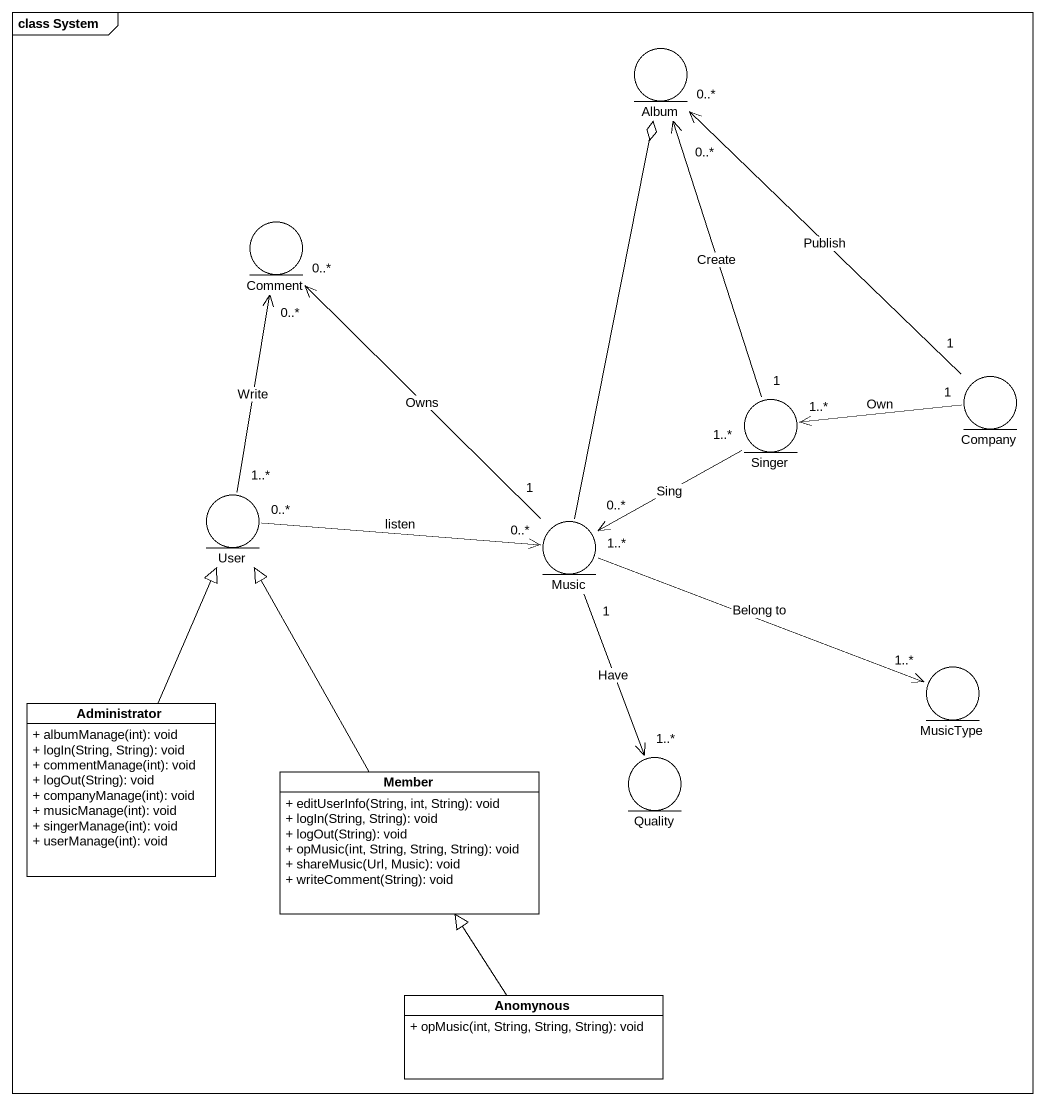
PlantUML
@startuml
mainframe class System
allowmixing
hide circle
hide empty members
skinparam classAttributeIconSize 0
entity Album
entity Comment
entity Singer
entity Company
entity User
entity Music
entity MusicType
class Administrator {
  + albumManage(int): void
  + logIn(String, String): void
  + commentManage(int): void
  + logOut(String): void
  + companyManage(int): void
  + musicManage(int): void
  + singerManage(int): void
  + userManage(int): void
}
class Member {
  + editUserInfo(String, int, String): void
  + logIn(String, String): void
  + logOut(String): void
  + opMusic(int, String, String, String): void
  + shareMusic(Url, Music): void
  + writeComment(String): void
}
entity Quality
class Anomynous {
  + opMusic(int, String, String, String): void
}
Singer "1" -up-> "0..*" Album : Create
Singer "1..*" --> "0..*" Music : Sing
Company "1" -up-> "0..*" Album : Publish
Company "1" -left-> "1..*" Singer : Own
User "1..*" -up-> "0..*" Comment : Write
User "0..*" -right-> "0..*" Music : listen
Music -up-o Album
Music "1" -up-> "0..*" Comment : Owns
Music "1..*" -right-> "1..*" MusicType : Belong to
Music "1" --> "1..*" Quality : Have
Administrator -up-|> User
Member -up-|> User
Anomynous -up-|> Member
@enduml
